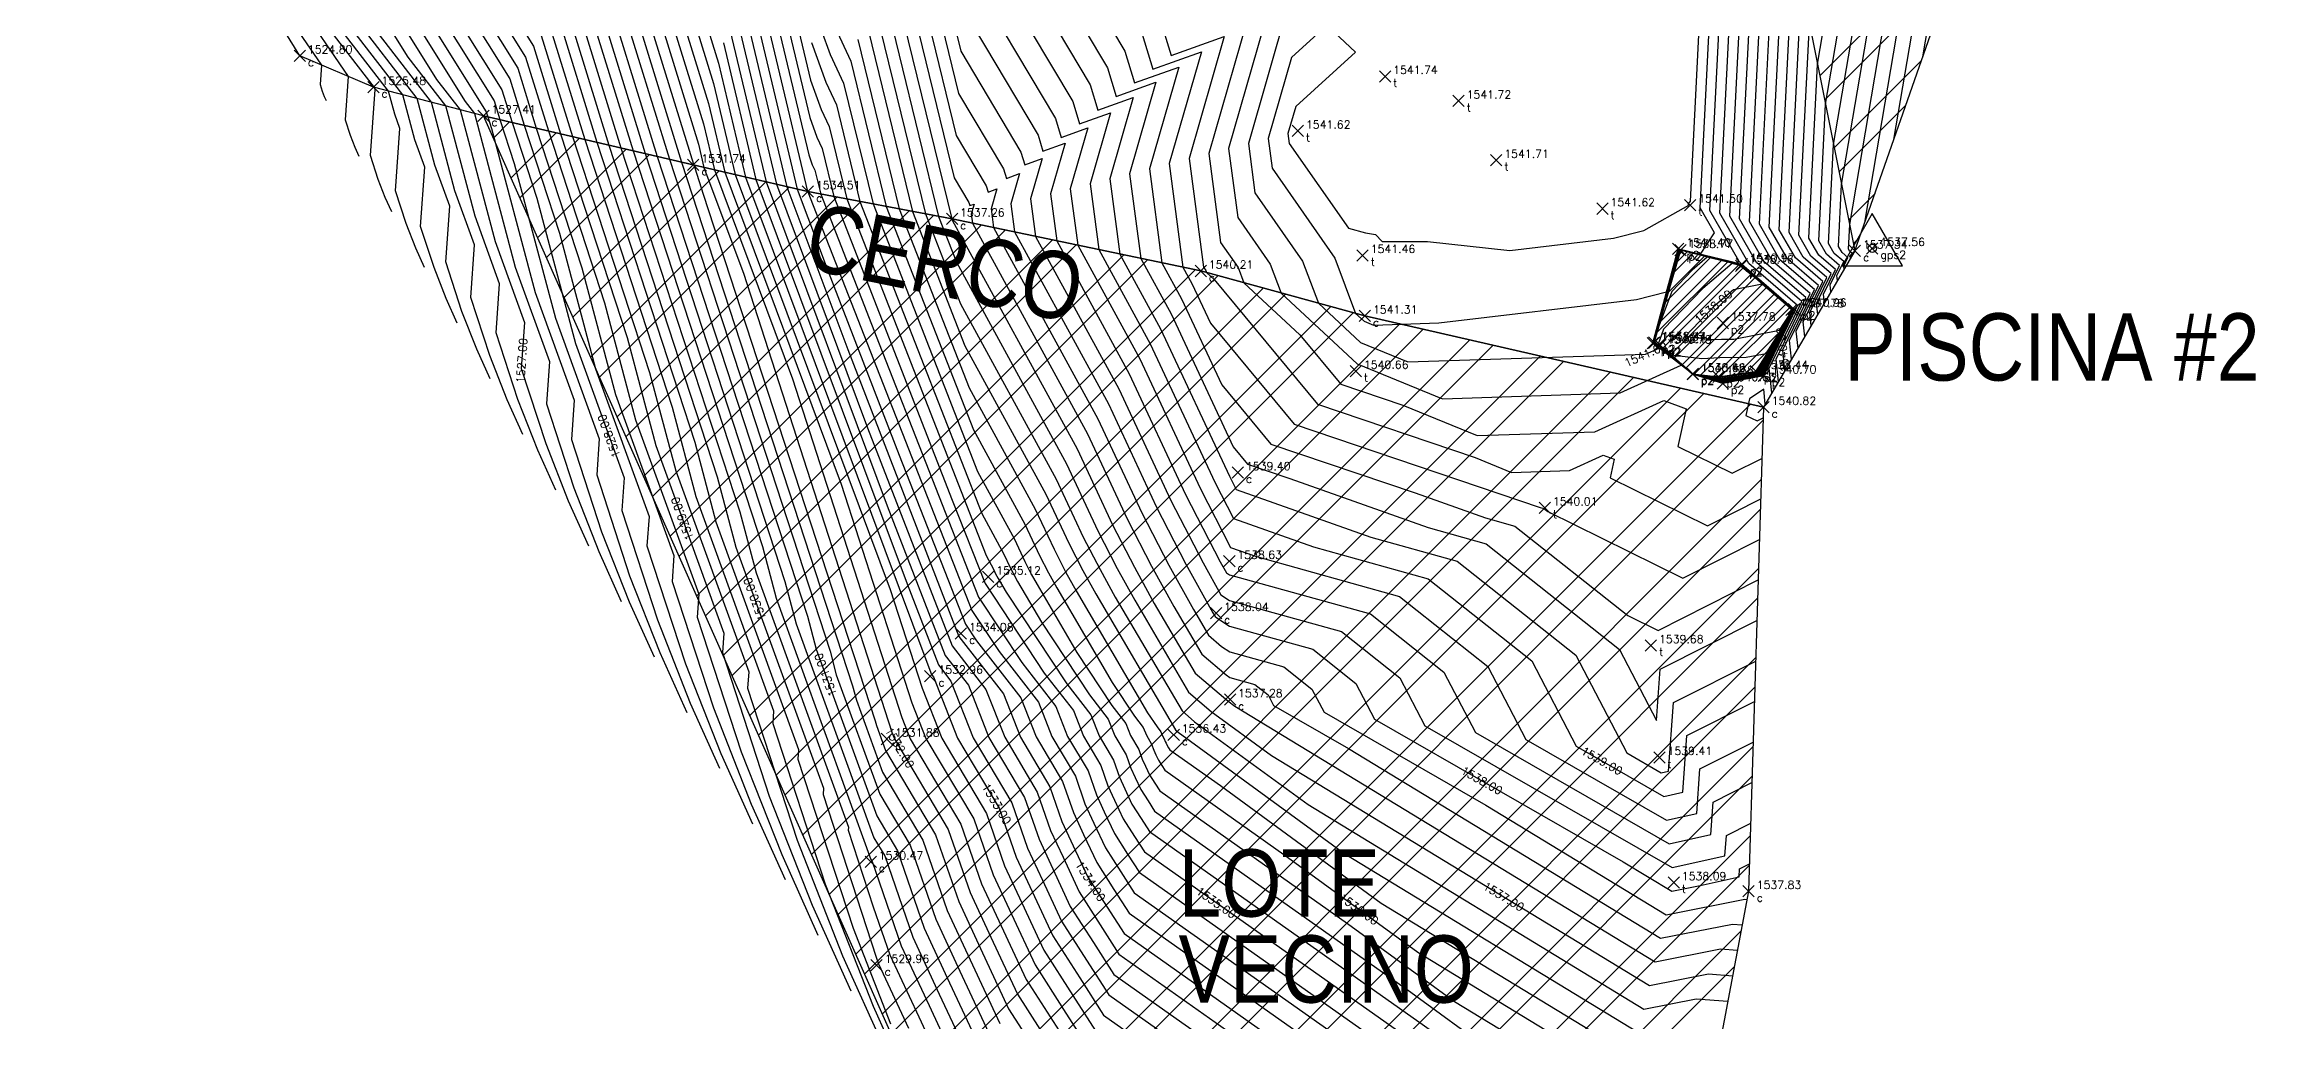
# Model space of a CAD drawing. Header units: metres. Extents: x 1097510 to 2158594, y 877039 to 1751652.
# Drawn here: x 1097671.1 to 1097740.2, y 877084.5 to 877115 of the extents above; entities that cross this region are included whole.
import ezdxf

# ---------------------------------------------------------------- set-up
doc = ezdxf.new("R2010")
doc.units = ezdxf.units.M
for name, color, linetype in [('C-TOPO-MAJR', 9, 'Continuous'), ('C-TOPO-MINR', 8, 'Continuous'), ('ROTULO', 7, 'Continuous'), ('V-NODE', 1, 'Continuous'), ('V-NODE-TEXT', 11, 'Continuous')]:
    doc.layers.add(name, color=color, linetype=linetype)
doc.styles.add('Arial Narrow', font='ARIALN.TTF', dxfattribs={"width": 0.85})
doc.styles.get("Standard").update_dxf_attribs({"font": 'simplex.shx'})

# ---------------------------------------------------------------- blocks, each defined once
blk = doc.blocks.new('STA')
blk.add_lwpolyline([(0, 1), (-0.866, -0.5), (0.866, -0.5)], close=True)
blk.add_circle((0, 0), 0.118)
blk = doc.blocks.new('*U7')
at = {"color": 0, "linetype": 'ByBlock', "lineweight": -2, "transparency": 16777216}
for p, q in [((-0.71, -0.71), (0.71, 0.71)), ((-0.71, 0.71), (0.71, -0.71))]:
    blk.add_line(p, q, dxfattribs=at)

msp = doc.modelspace()

# ---------------------------------------------------------------- hatches: boundary and pattern name
at = {"transparency": 33554516}
h = msp.add_hatch(dxfattribs=at)
h.set_pattern_fill('ANSI32', color=3, scale=0.2)
h.paths.add_polyline_path([(1097729.469, 877182.53), (1097726.491, 877180.653), (1097717.986, 877167.963), (1097718.674, 877156.953), (1097720.55, 877148.199), (1097723.179, 877131.191), (1097727.699, 877108.578), (1097730.496, 877116.583), (1097732.202, 877140.482), (1097734.498, 877150.634), (1097729.913, 877165.817)])
h.paths.add_polyline_path([(1097684.838, 877112.8), (1097691.399, 877111.264), (1097694.98, 877110.431), (1097699.484, 877109.577), (1097707.255, 877107.95), (1097712.386, 877106.545), (1097724.844, 877103.697), (1097724.377, 877088.571), (1097722.256, 877077.336), (1097720.406, 877070.013), (1097718.066, 877055.292), (1097717.526, 877051.329), (1097711.22, 877058.241), (1097709.393, 877064.564), (1097706.649, 877069.346), (1097704.008, 877074.186), (1097702.134, 877076.348), (1097700.531, 877078.264), (1097698.925, 877081.038), (1097697.709, 877083.835)])
at = {"transparency": 33554615}
h = msp.add_hatch(dxfattribs=at)
h.set_pattern_fill('ANSI32', color=5, scale=0.05)
h.paths.add_polyline_path([(1097716.711, 877140.069), (1097719.049, 877139.588), (1097720.677, 877136.489), (1097719.714, 877134.492), (1097718.213, 877133.478), (1097716.636, 877133.535), (1097714.922, 877134.568), (1097714.092, 877136.088), (1097714.321, 877138.296), (1097715.102, 877139.835)])
h.paths.add_polyline_path([(1097724.851, 877104.675), (1097723.572, 877104.438), (1097722.63, 877104.723), (1097721.383, 877105.694), (1097722.178, 877108.644), (1097724.024, 877108.193), (1097725.794, 877106.766)])

# ---------------------------------------------------------------- linework, layer by layer
at = {"color": 7, "true_color": 0xf0f0f0, "elevation": 1524.878, "flags": 128}
for points in [[(1097729.469, 877182.53), (1097726.491, 877180.653), (1097717.986, 877167.963), (1097718.674, 877156.953), (1097720.55, 877148.199), (1097723.179, 877131.191), (1097727.699, 877108.578), (1097730.496, 877116.583), (1097732.202, 877140.482), (1097734.498, 877150.634), (1097729.913, 877165.817)], [(1097684.838, 877112.8), (1097691.399, 877111.264), (1097694.98, 877110.431), (1097699.484, 877109.577), (1097707.255, 877107.95), (1097712.386, 877106.545), (1097724.844, 877103.697), (1097724.377, 877088.571), (1097722.256, 877077.336), (1097720.406, 877070.013), (1097718.066, 877055.292), (1097717.526, 877051.329), (1097711.22, 877058.241), (1097709.393, 877064.564), (1097706.649, 877069.346), (1097704.008, 877074.186), (1097702.134, 877076.348), (1097700.531, 877078.264), (1097698.925, 877081.038), (1097697.709, 877083.835)]]:
    msp.add_lwpolyline(points, close=True, dxfattribs=at)
at = {"color": 7, "true_color": 0xf0f0f0, "flags": 128}
for points, elevation in [([(1097726.491, 877180.653), (1097717.986, 877167.963), (1097718.674, 877156.953), (1097720.55, 877148.199), (1097723.179, 877131.191), (1097727.699, 877108.578), (1097724.844, 877103.697), (1097712.386, 877106.545), (1097707.255, 877107.95), (1097699.484, 877109.577), (1097694.98, 877110.431), (1097691.399, 877111.264), (1097684.838, 877112.8), (1097681.402, 877113.693), (1097679.102, 877114.672), (1097676.039, 877119.653), (1097674.323, 877124.089), (1097671.729, 877129.899), (1097670.225, 877133.67)], 1524.878), ([(1097724.851, 877104.675), (1097723.572, 877104.438), (1097722.63, 877104.723), (1097721.383, 877105.694), (1097722.178, 877108.644), (1097724.024, 877108.193), (1097725.794, 877106.766), (1097724.851, 877104.675)], 1540.702)]:
    msp.add_lwpolyline(points, dxfattribs=dict(at, elevation=elevation))
at = {"layer": 'C-TOPO-MAJR', "color": 32, "linetype": 'Continuous', "lineweight": -3, "flags": 128}
for points, elevation in [([(1097728.913, 877112.053), (1097729.89, 877117.793), (1097728.661, 877136.976), (1097728.454, 877137.245), (1097727.679, 877139.219), (1097727.472, 877139.582), (1097726.957, 877141.434), (1097726.515, 877149.167), (1097725.661, 877156.035), (1097725.78, 877156.581), (1097725.72, 877158.18), (1097724.803, 877162.855), (1097724.924, 877167.253), (1097724.838, 877167.436), (1097724.047, 877168.666), (1097723.107, 877170.597), (1097721.158, 877173.371), (1097717.688, 877176.632)], 1537), ([(1097670.891, 877165.55), (1097671.123, 877163.109), (1097671.629, 877148.436), (1097672.871, 877140.385), (1097674.021, 877138.353), (1097674.081, 877137.658), (1097675.071, 877136.124), (1097675.781, 877135.076), (1097676.231, 877134.502), (1097676.384, 877133.912), (1097676.961, 877132.442), (1097677.763, 877130.475), (1097678.594, 877128.912), (1097679.847, 877126.652), (1097681.981, 877122.042), (1097686.403, 877114.971), (1097687.247, 877112.236), (1097689.327, 877105.87), (1097690.223, 877102.5), (1097692.352, 877096.639), (1097692.308, 877096.031), (1097693.773, 877091.547), (1097695.113, 877088.137), (1097696.319, 877085.46)], 1529), ([(1097670.971, 877139.701), (1097672.782, 877136.894), (1097673.213, 877136.259), (1097675.157, 877133.777), (1097675.821, 877131.227), (1097676.24, 877130.159), (1097676.823, 877128.73), (1097677.427, 877127.594), (1097678.907, 877124.925), (1097680.514, 877121.452), (1097685.42, 877113.607), (1097685.734, 877112.59), (1097686.507, 877110.223), (1097687.714, 877105.684), (1097689.237, 877101.49), (1097689.165, 877100.468), (1097690.28, 877097.051), (1097691.302, 877094.453), (1097692.22, 877092.414)], 1528), ([(1097670.644, 877137.443), (1097671.542, 877136.297), (1097672.439, 877134.761), (1097673.762, 877133.317), (1097674.041, 877132.583), (1097674.743, 877130.521), (1097675.258, 877128.543), (1097675.519, 877127.876), (1097675.883, 877126.984), (1097676.259, 877126.276), (1097677.967, 877123.197), (1097679.047, 877120.863), (1097683.378, 877113.937), (1097684.109, 877112.989), (1097685.205, 877108.867), (1097686.123, 877106.34), (1097686.021, 877104.905), (1097686.788, 877102.556), (1097687.491, 877100.769), (1097688.122, 877099.367)], 1527), ([(1097684.024, 877106.321), (1097683.679, 877107.086), (1097683.296, 877108.061), (1097682.877, 877109.343), (1097683.009, 877111.19), (1097682.697, 877112.05), (1097682.324, 877113.454), (1097679.8, 877116.724), (1097677.581, 877120.273), (1097677.027, 877121.469), (1097675.092, 877124.958), (1097674.943, 877125.239), (1097674.798, 877125.593), (1097674.694, 877125.858), (1097674.49, 877126.644), (1097672.913, 877131.274), (1097672.691, 877131.856), (1097672.403, 877133.131), (1097669.915, 877135.582), (1097669.395, 877136.087)], 1526), ([(1097671.241, 877131.123), (1097671.758, 877130.066), (1097671.775, 877129.992), (1097671.785, 877129.964), (1097672.061, 877129.156), (1097675.816, 877120.23), (1097676.087, 877119.741), (1097676.114, 877119.683), (1097676.221, 877119.511), (1097676.55, 877119.085), (1097679.777, 877114.385), (1097679.734, 877113.78), (1097679.804, 877113.566), (1097679.868, 877113.402), (1097679.926, 877113.274)], 1525), ([(1097709.96, 877116.147), (1097708.745, 877111.932), (1097708.949, 877110.391), (1097710.439, 877108.257), (1097710.932, 877106.943), (1097712.25, 877105.717), (1097713.732, 877105.11), (1097721.157, 877105.35), (1097721.579, 877105.541), (1097721.429, 877105.675), (1097721.384, 877105.694), (1097722.076, 877108.247), (1097722.188, 877108.637), (1097724.024, 877108.193), (1097724.072, 877108.267), (1097724.072, 877108.267), (1097723.168, 877109.839), (1097724.029, 877126.937)], 1541), ([(1097725.513, 877104.842), (1097725.445, 877105.489), (1097726.299, 877107.243), (1097725.109, 877108.27), (1097724.405, 877109.495), (1097725.031, 877121.926)], 1540), ([(1097690.334, 877120.426), (1097692.182, 877114.443), (1097693.028, 877110.885), (1097698.693, 877095.734), (1097698.842, 877095.348), (1097698.902, 877095.271), (1097699.653, 877093.36), (1097700.955, 877091.171), (1097701.485, 877089.641), (1097701.985, 877088.564), (1097702.629, 877087.184), (1097703.473, 877085.866), (1097704.221, 877084.698), (1097713.582, 877078.089)], 1533), ([(1097727.154, 877107.647), (1097727.137, 877107.808), (1097727.35, 877108.245), (1097727.053, 877108.501), (1097726.878, 877108.806), (1097727.034, 877111.905), (1097728.506, 877120.556)], 1538), ([(1097698.11, 877119.953), (1097699.687, 877113.497), (1097701.094, 877111.14), (1097701.183, 877110.843), (1097701.595, 877110.991), (1097701.322, 877110.044), (1097701.439, 877109.168), (1097704.369, 877103.798), (1097705.868, 877100.59), (1097706.792, 877098.796), (1097707.636, 877097.274), (1097707.702, 877097.161), (1097707.76, 877097.112), (1097708.159, 877096.857), (1097710.756, 877096.135), (1097712.105, 877095.066), (1097712.686, 877093.953), (1097720.458, 877089.496), (1097721.973, 877088.574), (1097722.859, 877088.749), (1097724.078, 877089.021), (1097724.096, 877089.277), (1097724.404, 877089.432)], 1538), ([(1097689.351, 877119.062), (1097691.559, 877111.914), (1097691.732, 877111.187), (1097692.969, 877107.878), (1097697.601, 877093.547), (1097697.685, 877093.332), (1097699.366, 877090.506), (1097700.051, 877088.529), (1097700.697, 877087.139), (1097701.528, 877085.357), (1097702.617, 877083.655)], 1532), ([(1097693.428, 877119.5), (1097695.035, 877112.744), (1097695.257, 877112.132), (1097695.423, 877111.777), (1097695.789, 877110.278), (1097699.491, 877100.795), (1097700.514, 877098.188), (1097702.365, 877095.386), (1097703.275, 877094.215), (1097703.588, 877093.417), (1097704.132, 877092.503), (1097704.353, 877091.863), (1097704.562, 877091.414), (1097704.831, 877090.837), (1097705.183, 877090.287), (1097705.496, 877089.8), (1097717.796, 877081.115)], 1535), ([(1097699.959, 877118.773), (1097703.262, 877113.243), (1097703.47, 877112.548), (1097704.436, 877112.894), (1097703.796, 877110.674), (1097704.069, 877108.617), (1097705.674, 877105.676), (1097707.694, 877101.352), (1097708.278, 877100.218), (1097710.784, 877099.329), (1097714.366, 877098.332), (1097717.599, 877095.772), (1097718.993, 877093.104), (1097721.73, 877091.534), (1097722.317, 877091.665), (1097722.444, 877093.433), (1097724.56, 877094.498)], 1539), ([(1097688.368, 877117.698), (1097690.274, 877111.527), (1097694.967, 877097.164), (1097695.241, 877096.134), (1097697.132, 877090.925), (1097697.778, 877089.84), (1097698.617, 877087.418), (1097699.408, 877085.714), (1097700.427, 877083.53)], 1531), ([(1097692.805, 877116.971), (1097694.324, 877110.584), (1097696.228, 877105.493), (1097699.696, 877096.536), (1097701.089, 877094.743), (1097701.621, 877093.389), (1097702.543, 877091.837), (1097702.919, 877090.752), (1097703.274, 877089.989), (1097703.73, 877089.01), (1097704.328, 877088.077), (1097704.858, 877087.249), (1097717.079, 877078.621)], 1534), ([(1097697.214, 877117.228), (1097699.063, 877109.657), (1097699.62, 877108.23), (1097703.064, 877101.921), (1097704.042, 877099.827), (1097704.645, 877098.657), (1097705.195, 877097.664), (1097706.877, 877094.796), (1097707.583, 877094.192), (1097709.47, 877092.815), (1097721.28, 877085.629), (1097723.121, 877085.992), (1097723.879, 877085.935)], 1537), ([(1097726.334, 877106.244), (1097726.291, 877106.649), (1097726.825, 877107.744), (1097726.081, 877108.386), (1097725.641, 877109.151), (1097726.032, 877116.916)], 1539), ([(1097687.385, 877116.335), (1097688.761, 877111.882), (1097692.147, 877101.517), (1097692.732, 877099.317), (1097695.466, 877091.789), (1097695.452, 877091.593), (1097697.111, 877086.513), (1097697.182, 877086.306), (1097698.12, 877084.29)], 1530), ([(1097695.817, 877115.576), (1097696.318, 877114.502), (1097697.426, 877109.967), (1097700.15, 877102.991), (1097701.759, 877100.043), (1097702.216, 877099.065), (1097702.497, 877098.518), (1097702.755, 877098.054), (1097704.491, 877095.092), (1097705.186, 877094.041), (1097705.461, 877093.686), (1097705.556, 877093.445), (1097705.721, 877093.168), (1097705.788, 877092.975), (1097705.851, 877092.839), (1097705.932, 877092.664), (1097706.039, 877092.498), (1097706.133, 877092.35), (1097709.856, 877089.722), (1097714.042, 877086.666), (1097720.587, 877082.684)], 1536), ([(1097705.429, 877115.346), (1097705.756, 877114.253), (1097707.278, 877114.797), (1097706.271, 877111.303), (1097706.7, 877108.066), (1097706.98, 877107.554), (1097707.556, 877106.32), (1097710.174, 877103.165), (1097717.868, 877100.566), (1097717.945, 877100.539), (1097717.977, 877100.53), (1097718.099, 877100.433), (1097722.32, 877098.357), (1097724.716, 877099.563)], 1540)]:
    msp.add_lwpolyline(points, dxfattribs=dict(at, elevation=elevation))
for points, elevation in [([(1097724.773, 877104.719), (1097725.059, 877105.171), (1097725.772, 877106.755), (1097724.638, 877107.727), (1097724.158, 877108.142), (1097723.32, 877108.352), (1097722.214, 877108.62), (1097721.82, 877107.256), (1097721.399, 877105.701), (1097721.525, 877105.646), (1097721.587, 877105.619), (1097722.376, 877104.95), (1097722.632, 877104.726), (1097722.866, 877104.699), (1097723.53, 877104.498), (1097723.867, 877104.547), (1097724.773, 877104.719)], 1540), ([(1097724.662, 877104.782), (1097725.355, 877105.878), (1097725.747, 877106.749), (1097725.124, 877107.283), (1097724.148, 877108.125), (1097722.446, 877108.552), (1097722.24, 877108.602), (1097721.565, 877106.265), (1097721.414, 877105.708), (1097721.459, 877105.688), (1097721.602, 877105.626), (1097721.966, 877105.317), (1097722.635, 877104.732), (1097723.246, 877104.66), (1097723.464, 877104.594), (1097724.338, 877104.72), (1097724.662, 877104.782)], 1539), ([(1097723.53, 877105.819), (1097723.914, 877105.825), (1097725.346, 877106.102), (1097725.652, 877106.585), (1097725.722, 877106.742), (1097725.61, 877106.838), (1097724.804, 877107.534), (1097723.901, 877107.359), (1097723.278, 877106.83), (1097722.393, 877105.907), (1097723.267, 877105.807), (1097723.53, 877105.819)], 1538)]:
    msp.add_lwpolyline(points, close=True, dxfattribs=dict(at, elevation=elevation))
at = {"layer": 'C-TOPO-MINR', "color": 8, "linetype": 'Continuous', "lineweight": -3, "flags": 128}
for points, elevation in [([(1097729.817, 877114.639), (1097730.236, 877117.102), (1097728.944, 877137.275), (1097728.726, 877137.557), (1097727.915, 877139.623), (1097727.916, 877139.624), (1097727.91, 877139.649), (1097727.203, 877142.19), (1097726.801, 877149.214), (1097726.026, 877155.451), (1097726.133, 877155.947), (1097726.066, 877157.742), (1097725.037, 877162.991), (1097725.159, 877167.422), (1097724.822, 877168.372), (1097723.919, 877169.777), (1097723.108, 877171.442), (1097721.428, 877173.832), (1097718.214, 877176.853)], 1536.75), ([(1097728.01, 877109.467), (1097729.544, 877118.484), (1097728.378, 877136.678), (1097728.182, 877136.933), (1097727.447, 877138.805), (1097727.027, 877139.543), (1097726.711, 877140.678), (1097726.228, 877149.121), (1097725.296, 877156.619), (1097725.426, 877157.215), (1097725.373, 877158.618), (1097724.569, 877162.719), (1097724.675, 877166.577), (1097724.327, 877167.319), (1097724.176, 877167.554), (1097723.105, 877169.753), (1097720.887, 877172.909), (1097717.714, 877175.893)], 1537.25), ([(1097727.564, 877108.348), (1097727.56, 877108.388), (1097727.613, 877108.496), (1097727.54, 877108.559), (1097727.496, 877108.634), (1097727.535, 877109.4), (1097729.198, 877119.175), (1097728.096, 877136.38), (1097727.91, 877136.621), (1097727.215, 877138.391), (1097726.582, 877139.503), (1097726.466, 877139.922), (1097725.942, 877149.074), (1097724.932, 877157.203), (1097725.072, 877157.849), (1097725.027, 877159.056), (1097724.335, 877162.584), (1097724.426, 877165.902), (1097724.061, 877166.68), (1097723.92, 877167.192), (1097723.91, 877167.253), (1097723.104, 877168.908), (1097720.616, 877172.448), (1097717.739, 877175.153)], 1537.5), ([(1097671.102, 877147.982), (1097672.208, 877140.816), (1097673.231, 877139.008), (1097673.303, 877138.169), (1097674.499, 877136.316), (1097675.139, 877135.372), (1097675.963, 877134.321), (1097676.244, 877133.241), (1097676.781, 877131.871), (1097677.528, 877130.039), (1097678.302, 877128.582), (1097679.612, 877126.22), (1097681.614, 877121.895), (1097686.157, 877114.63), (1097686.869, 877112.324), (1097688.622, 877106.958), (1097689.596, 877103.296), (1097691.573, 877097.852), (1097691.522, 877097.14), (1097692.899, 877092.923), (1097694.161, 877089.716), (1097695.294, 877087.199)], 1528.75), ([(1097670.575, 877147.529), (1097671.544, 877141.248), (1097672.441, 877139.663), (1097672.526, 877138.679), (1097673.927, 877136.509), (1097674.497, 877135.668), (1097675.694, 877134.139), (1097676.103, 877132.57), (1097676.601, 877131.3), (1097677.293, 877129.602), (1097678.01, 877128.253), (1097679.377, 877125.789), (1097681.247, 877121.747), (1097685.911, 877114.289), (1097686.491, 877112.413), (1097687.917, 877108.047), (1097688.969, 877104.092), (1097690.795, 877099.064), (1097690.737, 877098.249), (1097692.026, 877094.299), (1097693.208, 877091.295), (1097694.269, 877088.937)], 1528.5), ([(1097670.881, 877141.679), (1097671.652, 877140.318), (1097671.749, 877139.19), (1097673.355, 877136.702), (1097673.855, 877135.964), (1097675.426, 877133.958), (1097675.962, 877131.898), (1097676.421, 877130.73), (1097677.058, 877129.166), (1097677.719, 877127.923), (1097679.142, 877125.357), (1097680.881, 877121.6), (1097685.665, 877113.948), (1097686.112, 877112.502), (1097687.212, 877109.135), (1097688.341, 877104.888), (1097690.016, 877100.277), (1097689.951, 877099.359), (1097691.153, 877095.675), (1097692.255, 877092.874), (1097693.245, 877090.676)], 1528.25), ([(1097687.098, 877101.106), (1097686.538, 877102.349), (1097685.915, 877103.932), (1097685.235, 877106.015), (1097685.345, 877107.553), (1097684.578, 877109.663), (1097683.663, 877113.105), (1097682.483, 877114.634), (1097678.681, 877120.715), (1097677.732, 877122.765), (1097675.968, 877125.946), (1097675.648, 877126.548), (1097675.339, 877127.306), (1097675.117, 877127.872), (1097674.68, 877129.552), (1097673.759, 877132.255), (1097673.393, 877133.218), (1097671.659, 877135.112), (1097670.482, 877137.126), (1097670.002, 877137.738), (1097669.922, 877137.857), (1097667.812, 877141.127), (1097667.58, 877141.428)], 1526.75), ([(1097669.416, 877140.722), (1097671.638, 877137.279), (1097671.928, 877136.851), (1097673.661, 877134.639), (1097674, 877134.059), (1097674.499, 877133.514), (1097674.604, 877133.237), (1097674.869, 877132.459), (1097675.539, 877129.885), (1097675.88, 877129.018), (1097676.353, 877127.857), (1097676.843, 877126.935), (1097678.437, 877124.061), (1097679.781, 877121.157), (1097684.928, 877112.925), (1097684.977, 877112.767), (1097685.097, 877112.4), (1097686.46, 877107.275), (1097687.68, 877103.915), (1097687.593, 877102.687), (1097688.534, 877099.804), (1097689.396, 877097.611), (1097690.171, 877095.891)], 1527.5), ([(1097670.194, 877140.211), (1097672.21, 877137.087), (1097672.57, 877136.555), (1097674.721, 877133.81), (1097674.781, 877133.708), (1097674.868, 877133.613), (1097674.886, 877133.565), (1097674.933, 877133.429), (1097675.68, 877130.556), (1097676.06, 877129.588), (1097676.588, 877128.293), (1097677.135, 877127.264), (1097678.672, 877124.493), (1097680.147, 877121.305), (1097685.174, 877113.266), (1097685.356, 877112.679), (1097685.802, 877111.311), (1097687.087, 877106.479), (1097688.459, 877102.702), (1097688.379, 877101.577), (1097689.407, 877098.427), (1097690.349, 877096.032), (1097691.196, 877094.152)], 1527.75), ([(1097685.048, 877104.582), (1097684.632, 877105.507), (1097684.169, 877106.685), (1097683.663, 877108.233), (1097683.787, 877109.978), (1097683.324, 877111.255), (1097682.77, 877113.337), (1097680.694, 877116.027), (1097677.947, 877120.42), (1097677.262, 877121.901), (1097675.384, 877125.287), (1097675.178, 877125.675), (1097674.978, 877126.164), (1097674.835, 877126.529), (1097674.553, 877127.613), (1097673.195, 877131.601), (1097672.921, 877132.322), (1097672.732, 877133.158), (1097670.679, 877135.179), (1097670.098, 877135.814), (1097669.319, 877137.147), (1097668.809, 877137.81)], 1526.25), ([(1097671.066, 877137.472), (1097671.286, 877137.147), (1097672.602, 877135.468), (1097673.22, 877134.41), (1097674.13, 877133.415), (1097674.322, 877132.91), (1097674.806, 877131.49), (1097675.398, 877129.214), (1097675.7, 877128.447), (1097676.118, 877127.421), (1097676.551, 877126.605), (1097678.202, 877123.629), (1097679.414, 877121.01), (1097684.273, 877113.24), (1097684.556, 877112.873), (1097685.833, 877108.071), (1097686.902, 877105.127), (1097686.807, 877103.796), (1097687.661, 877101.18), (1097688.444, 877099.19), (1097689.147, 877097.629)], 1527.25), ([(1097686.073, 877102.844), (1097685.585, 877103.928), (1097685.042, 877105.308), (1097684.449, 877107.124), (1097684.566, 877108.765), (1097683.951, 877110.459), (1097683.216, 877113.221), (1097681.589, 877115.331), (1097678.314, 877120.568), (1097677.497, 877122.333), (1097675.676, 877125.617), (1097675.413, 877126.112), (1097675.159, 877126.735), (1097674.976, 877127.2), (1097674.616, 877128.582), (1097673.477, 877131.928), (1097673.15, 877132.789), (1097673.06, 877133.184), (1097672.088, 877134.142), (1097670.879, 877135.463)], 1526.5), ([(1097682.999, 877108.059), (1097682.727, 877108.665), (1097682.423, 877109.437), (1097682.092, 877110.452), (1097682.23, 877112.403), (1097682.069, 877112.846), (1097681.877, 877113.57), (1097678.905, 877117.421), (1097677.214, 877120.125), (1097676.792, 877121.037), (1097674.8, 877124.628), (1097674.708, 877124.803), (1097674.618, 877125.023), (1097674.553, 877125.187), (1097674.426, 877125.675), (1097672.631, 877130.946), (1097672.462, 877131.39), (1097672.196, 877132.568), (1097671.87, 877133.234), (1097669.626, 877135.412)], 1525.75), ([(1097681.975, 877109.798), (1097681.774, 877110.244), (1097681.55, 877110.813), (1097681.306, 877111.561), (1097681.452, 877113.615), (1097681.442, 877113.642), (1097681.431, 877113.686), (1097678.011, 877118.117), (1097676.847, 877119.978), (1097676.557, 877120.605), (1097674.509, 877124.299), (1097674.472, 877124.367), (1097674.438, 877124.452), (1097674.413, 877124.516), (1097674.363, 877124.705), (1097672.349, 877130.619), (1097672.233, 877130.924), (1097672.05, 877131.734), (1097671.234, 877133.403), (1097669.858, 877134.738)], 1525.5), ([(1097670.09, 877134.064), (1097670.597, 877133.571), (1097671.904, 877130.9), (1097672.004, 877130.458), (1097672.067, 877130.292), (1097673.719, 877125.441), (1097674.721, 877123.059), (1097676.322, 877120.173), (1097676.48, 877119.831), (1097677.116, 877118.814), (1097679.056, 877116.3), (1097680.616, 877114.027), (1097680.52, 877112.671), (1097680.677, 877112.189), (1097680.821, 877111.823), (1097680.95, 877111.536)], 1525.25), ([(1097709.738, 877117.007), (1097712.09, 877114.79), (1097710.225, 877113.089), (1097709.982, 877112.246), (1097710.023, 877111.938), (1097711.872, 877109.288), (1097712.403, 877109.142), (1097712.722, 877109.092), (1097712.921, 877108.87), (1097714.344, 877108.867), (1097716.916, 877108.591), (1097720.151, 877108.978), (1097721.106, 877109.21), (1097722.507, 877110.008), (1097722.488, 877110.039), (1097722.488, 877110.039), (1097722.539, 877110.103), (1097722.556, 877110.131), (1097723.529, 877129.442)], 1541.5), ([(1097711.138, 877115.572), (1097710.092, 877114.618), (1097709.363, 877112.089), (1097709.486, 877111.165), (1097711.447, 877108.354), (1097712.097, 877106.624), (1097712.359, 877106.38), (1097712.654, 877106.26), (1097714.701, 877106.326), (1097720.869, 877107.064), (1097721.814, 877107.294), (1097722.139, 877108.494), (1097722.182, 877108.641), (1097722.873, 877108.474), (1097723.309, 877109.142), (1097723.309, 877109.142), (1097722.859, 877109.925), (1097723.779, 877128.19)], 1541.25), ([(1097709.409, 877116.225), (1097708.126, 877111.775), (1097708.412, 877109.618), (1097709.43, 877108.16), (1097709.767, 877107.262), (1097712.141, 877105.054), (1097714.811, 877103.959), (1097714.811, 877103.959), (1097720.363, 877104.139), (1097722.271, 877105.003), (1097721.746, 877105.47), (1097721.576, 877105.614), (1097721.574, 877105.615), (1097721.388, 877105.696), (1097722.012, 877107.999), (1097722.195, 877108.633), (1097723.976, 877108.202), (1097724.165, 877108.154), (1097724.273, 877108.061), (1097725.79, 877106.76), (1097725.027, 877105.063), (1097725.905, 877106.867), (1097724.38, 877108.183), (1097723.477, 877109.753), (1097724.28, 877125.684)], 1540.75), ([(1097725.103, 877104.14), (1097725.022, 877104.909), (1097726.037, 877106.992), (1097724.623, 877108.212), (1097723.786, 877109.667), (1097724.53, 877124.432)], 1540.5), ([(1097725.308, 877104.491), (1097725.233, 877105.199), (1097726.168, 877107.117), (1097724.866, 877108.241), (1097724.095, 877109.581), (1097724.78, 877123.179)], 1540.25), ([(1097700.164, 877122.73), (1097704.887, 877114.82), (1097705.185, 877113.826), (1097706.567, 877114.321), (1097705.652, 877111.145), (1097706.042, 877108.204), (1097706.653, 877107.084), (1097707.912, 877104.389), (1097709.447, 877102.539), (1097713.956, 877101.016), (1097716.154, 877100.237), (1097717.074, 877099.981), (1097720.603, 877097.185), (1097721.547, 877096.721), (1097724.677, 877098.297)], 1539.75), ([(1097726.744, 877106.945), (1097726.714, 877107.228), (1097727.087, 877107.994), (1097726.567, 877108.443), (1097726.26, 877108.978), (1097726.533, 877114.41), (1097727.814, 877121.938)], 1538.5), ([(1097700.096, 877121.411), (1097704.345, 877114.294), (1097704.613, 877113.4), (1097705.857, 877113.846), (1097705.033, 877110.988), (1097705.385, 877108.342), (1097706.327, 877106.615), (1097708.269, 877102.457), (1097708.72, 877101.914), (1097710.044, 877101.467), (1097714.364, 877099.934), (1097716.171, 877099.431), (1097720.346, 877096.124), (1097721.503, 877093.911), (1097721.618, 877095.51), (1097724.638, 877097.031)], 1539.5), ([(1097726.949, 877107.296), (1097726.926, 877107.518), (1097727.219, 877108.12), (1097726.81, 877108.472), (1097726.569, 877108.892), (1097726.784, 877113.158), (1097728.16, 877121.247)], 1538.25), ([(1097698.334, 877120.634), (1097699.755, 877114.816), (1097701.636, 877111.665), (1097701.755, 877111.27), (1097702.305, 877111.467), (1097701.941, 877110.202), (1097702.096, 877109.03), (1097704.695, 877104.268), (1097706.324, 877100.78), (1097707.329, 877098.831), (1097707.882, 877097.833), (1097708.155, 877097.659), (1097711.659, 877096.684), (1097713.478, 877095.243), (1097714.263, 877093.741), (1097721.984, 877089.313), (1097723.637, 877089.682), (1097723.683, 877090.316), (1097724.443, 877090.699)], 1538.25), ([(1097725.719, 877105.192), (1097725.656, 877105.779), (1097726.431, 877107.368), (1097725.352, 877108.299), (1097724.714, 877109.409), (1097725.281, 877120.674)], 1539.75), ([(1097689.842, 877119.744), (1097691.871, 877113.178), (1097692.38, 877111.036), (1097696.024, 877101.29), (1097698.231, 877094.462), (1097698.669, 877093.346), (1097700.16, 877090.839), (1097700.768, 877089.085), (1097701.341, 877087.852), (1097702.078, 877086.27), (1097703.045, 877084.761), (1097703.902, 877083.423)], 1532.5), ([(1097690.088, 877120.085), (1097692.026, 877113.81), (1097692.704, 877110.96), (1097697.552, 877097.996), (1097698.546, 877094.92), (1097699.161, 877093.353), (1097700.558, 877091.005), (1097701.126, 877089.363), (1097701.663, 877088.208), (1097702.354, 877086.727), (1097703.259, 877085.313), (1097704.062, 877084.061)], 1532.75), ([(1097693.583, 877120.132), (1097695.062, 877113.915), (1097695.397, 877112.993), (1097695.646, 877112.459), (1097696.198, 877110.2), (1097700.547, 877099.061), (1097700.78, 877098.634), (1097700.846, 877098.493), (1097700.887, 877098.414), (1097700.924, 877098.346), (1097701.175, 877097.918), (1097703.07, 877095.049), (1097703.821, 877094.083), (1097704.08, 877093.424), (1097704.529, 877092.669), (1097704.712, 877092.141), (1097704.884, 877091.77), (1097705.106, 877091.294), (1097705.397, 877090.84), (1097705.655, 877090.437), (1097715.811, 877083.267)], 1535.25), ([(1097700.028, 877120.092), (1097703.803, 877113.768), (1097704.041, 877112.974), (1097705.147, 877113.37), (1097704.415, 877110.831), (1097704.727, 877108.479), (1097706.001, 877106.145), (1097708.15, 877101.543), (1097708.366, 877101.125), (1097712.574, 877099.632), (1097715.269, 877098.882), (1097718.973, 877095.948), (1097720.569, 877092.892), (1097721.646, 877092.274), (1097721.876, 877092.326), (1097722.031, 877094.472), (1097724.599, 877095.764)], 1539.25), ([(1097727.359, 877107.997), (1097727.349, 877108.098), (1097727.482, 877108.37), (1097727.297, 877108.53), (1097727.187, 877108.72), (1097727.284, 877110.652), (1097728.852, 877119.865)], 1537.75), ([(1097689.597, 877119.403), (1097691.715, 877112.546), (1097692.056, 877111.111), (1097694.497, 877104.584), (1097697.916, 877094.004), (1097698.177, 877093.339), (1097699.763, 877090.672), (1097700.409, 877088.807), (1097701.019, 877087.495), (1097701.803, 877085.813), (1097702.831, 877084.208)], 1532.25), ([(1097693.272, 877118.868), (1097695.007, 877111.574), (1097695.117, 877111.271), (1097695.199, 877111.096), (1097695.379, 877110.355), (1097697.208, 877105.672), (1097700.31, 877097.765), (1097701.66, 877095.722), (1097702.728, 877094.347), (1097703.096, 877093.41), (1097703.735, 877092.336), (1097703.995, 877091.585), (1097704.24, 877091.058), (1097704.556, 877090.381), (1097704.97, 877089.734), (1097705.337, 877089.162), (1097719.702, 877079.02)], 1534.75), ([(1097697.886, 877119.271), (1097699.618, 877112.178), (1097700.552, 877110.614), (1097700.611, 877110.417), (1097700.885, 877110.515), (1097700.704, 877109.887), (1097700.781, 877109.305), (1097704.043, 877103.329), (1097705.411, 877100.399), (1097706.255, 877098.761), (1097707.026, 877097.371), (1097707.496, 877096.57), (1097707.903, 877096.221), (1097708.163, 877096.055), (1097709.853, 877095.585), (1097710.731, 877094.89), (1097711.11, 877094.165), (1097716.168, 877091.264), (1097721.8, 877087.838), (1097724.256, 877088.322), (1097724.329, 877088.317)], 1537.75), ([(1097725.924, 877105.543), (1097725.868, 877106.069), (1097726.562, 877107.493), (1097725.595, 877108.328), (1097725.023, 877109.323), (1097725.532, 877119.421)], 1539.5), ([(1097688.859, 877118.38), (1097691.031, 877111.35), (1097696.377, 877094.987), (1097696.495, 877094.542), (1097697.313, 877092.289), (1097698.572, 877090.173), (1097699.334, 877087.974), (1097700.053, 877086.427), (1097700.977, 877084.443)], 1531.5), ([(1097689.105, 877118.721), (1097691.403, 877111.282), (1097691.408, 877111.262), (1097691.442, 877111.172), (1097691.706, 877110.354), (1097697.082, 877093.899), (1097697.122, 877093.746), (1097697.404, 877092.972), (1097698.969, 877090.339), (1097699.692, 877088.251), (1097700.375, 877086.783), (1097701.253, 877084.9), (1097702.403, 877083.103)], 1531.75), ([(1097693.116, 877118.236), (1097694.972, 877110.433), (1097694.995, 877110.372), (1097695.047, 877110.238), (1097700.107, 877097.342), (1097700.955, 877096.058), (1097702.182, 877094.479), (1097702.604, 877093.403), (1097703.338, 877092.17), (1097703.636, 877091.308), (1097703.918, 877090.701), (1097704.281, 877089.924), (1097704.756, 877089.182), (1097705.177, 877088.524), (1097718.827, 877078.887)], 1534.5), ([(1097697.662, 877118.59), (1097699.55, 877110.859), (1097700.011, 877110.088), (1097700.04, 877109.991), (1097700.174, 877110.039), (1097700.085, 877109.73), (1097700.123, 877109.443), (1097703.717, 877102.859), (1097704.955, 877100.208), (1097705.718, 877098.727), (1097706.416, 877097.469), (1097707.29, 877095.978), (1097708.047, 877095.331), (1097708.167, 877095.254), (1097708.951, 877095.036), (1097709.358, 877094.713), (1097709.533, 877094.378), (1097711.878, 877093.033), (1097721.627, 877087.102), (1097723.878, 877087.546), (1097724.179, 877087.523)], 1537.5), ([(1097726.129, 877105.893), (1097726.08, 877106.359), (1097726.693, 877107.619), (1097725.838, 877108.357), (1097725.332, 877109.237), (1097725.782, 877118.168)], 1539.25), ([(1097688.614, 877118.039), (1097690.653, 877111.439), (1097695.672, 877096.076), (1097695.868, 877095.338), (1097697.223, 877091.607), (1097698.175, 877090.007), (1097698.975, 877087.696), (1097699.731, 877086.071), (1097700.702, 877083.987)], 1531.25), ([(1097692.961, 877117.603), (1097694.648, 877110.508), (1097695.611, 877107.933), (1097697.834, 877102.194), (1097699.903, 877096.92), (1097700.25, 877096.394), (1097701.635, 877094.611), (1097702.113, 877093.396), (1097702.941, 877092.003), (1097703.278, 877091.03), (1097703.596, 877090.345), (1097704.005, 877089.467), (1097704.542, 877088.629), (1097705.018, 877087.887), (1097717.953, 877078.754)], 1534.25), ([(1097697.438, 877117.909), (1097699.473, 877109.579), (1097699.488, 877109.54), (1097703.39, 877102.39), (1097704.498, 877100.018), (1097705.181, 877098.692), (1097705.805, 877097.566), (1097707.083, 877095.387), (1097708.101, 877094.517), (1097708.326, 877094.352), (1097721.454, 877086.365), (1097723.499, 877086.769), (1097724.029, 877086.729)], 1537.25), ([(1097699.891, 877117.454), (1097702.72, 877112.717), (1097702.898, 877112.122), (1097703.726, 877112.418), (1097703.178, 877110.516), (1097703.412, 877108.755), (1097705.348, 877105.207), (1097707.237, 877101.161), (1097708.19, 877099.312), (1097708.994, 877099.027), (1097713.464, 877097.783), (1097716.225, 877095.595), (1097717.416, 877093.316), (1097721.815, 877090.794), (1097722.757, 877091.004), (1097722.857, 877092.394), (1097724.521, 877093.231)], 1538.75), ([(1097687.877, 877117.017), (1097689.518, 877111.704), (1097693.557, 877099.341), (1097693.986, 877097.725), (1097696.951, 877089.561), (1097696.983, 877089.507), (1097697.899, 877086.862), (1097698.764, 877085.002), (1097699.876, 877082.616)], 1530.5), ([(1097688.122, 877117.358), (1097689.896, 877111.616), (1097694.262, 877098.252), (1097694.614, 877096.929), (1097697.042, 877090.243), (1097697.38, 877089.674), (1097698.258, 877087.14), (1097699.086, 877085.358), (1097700.152, 877083.073)], 1530.75), ([(1097687.631, 877116.676), (1097689.139, 877111.793), (1097692.852, 877100.429), (1097693.359, 877098.521), (1097696.244, 877090.576), (1097696.238, 877090.484), (1097697.022, 877088.083), (1097697.541, 877086.584), (1097698.442, 877084.646), (1097699.601, 877082.16)], 1530.25), ([(1097692.649, 877116.339), (1097694, 877110.659), (1097696.844, 877103.053), (1097699.483, 877096.239), (1097700.542, 877094.875), (1097701.129, 877093.382), (1097702.146, 877091.671), (1097702.561, 877090.474), (1097702.952, 877089.633), (1097703.455, 877088.554), (1097704.114, 877087.524), (1097704.699, 877086.611), (1097716.205, 877078.488)], 1533.75), ([(1097695.117, 877116.257), (1097695.677, 877114.715), (1097696.094, 877113.821), (1097697.017, 877110.045), (1097700.282, 877101.681), (1097701.432, 877099.573), (1097701.759, 877098.874), (1097701.96, 877098.483), (1097702.144, 877098.151), (1097703.386, 877096.034), (1097704.481, 877094.377), (1097704.915, 877093.818), (1097705.064, 877093.438), (1097705.323, 877093.002), (1097705.429, 877092.697), (1097705.529, 877092.482), (1097705.657, 877092.207), (1097705.825, 877091.945), (1097705.974, 877091.712), (1097711.841, 877087.57), (1097715.185, 877085.129), (1097720.414, 877081.948)], 1535.75), ([(1097696.99, 877116.546), (1097698.654, 877109.734), (1097699.752, 877106.921), (1097702.738, 877101.451), (1097703.585, 877099.637), (1097704.108, 877098.622), (1097704.585, 877097.761), (1097706.671, 877094.204), (1097707.065, 877093.867), (1097710.613, 877091.278), (1097721.107, 877084.893), (1097722.742, 877085.216), (1097723.729, 877085.14)], 1536.75), ([(1097699.823, 877116.135), (1097702.178, 877112.191), (1097702.326, 877111.696), (1097703.016, 877111.943), (1097702.559, 877110.359), (1097702.754, 877108.892), (1097705.022, 877104.737), (1097706.781, 877100.971), (1097707.866, 877098.866), (1097708.057, 877098.521), (1097708.151, 877098.461), (1097712.561, 877097.234), (1097714.852, 877095.419), (1097715.84, 877093.528), (1097721.899, 877090.053), (1097723.197, 877090.343), (1097723.27, 877091.355), (1097724.482, 877091.965)], 1538.5), ([(1097686.894, 877115.653), (1097688.004, 877112.059), (1097690.737, 877103.694), (1097691.477, 877100.909), (1097693.909, 877094.214), (1097693.88, 877093.812), (1097695.519, 877088.794), (1097697.019, 877084.978), (1097698.368, 877081.984)], 1529.5), ([(1097687.14, 877115.994), (1097688.383, 877111.97), (1097691.442, 877102.605), (1097692.105, 877100.113), (1097694.687, 877093.002), (1097694.666, 877092.703), (1097696.392, 877087.418), (1097697.565, 877084.435)], 1529.75), ([(1097692.493, 877115.707), (1097693.676, 877110.734), (1097697.46, 877100.614), (1097699.269, 877095.942), (1097699.996, 877095.007), (1097700.637, 877093.375), (1097701.749, 877091.504), (1097702.202, 877090.196), (1097702.63, 877089.276), (1097703.179, 877088.097), (1097703.9, 877086.971), (1097704.54, 877085.974), (1097715.331, 877078.355)], 1533.5), ([(1097696.766, 877115.865), (1097698.245, 877109.812), (1097699.885, 877105.611), (1097702.411, 877100.982), (1097703.129, 877099.446), (1097703.571, 877098.588), (1097703.975, 877097.859), (1097706.464, 877093.613), (1097706.547, 877093.543), (1097711.756, 877089.741), (1097720.934, 877084.157)], 1536.5), ([(1097705.971, 877115.872), (1097706.328, 877114.679), (1097707.988, 877115.273), (1097706.889, 877111.46), (1097707.339, 877108.071), (1097707.412, 877107.965), (1097707.437, 877107.9), (1097707.673, 877107.68), (1097710.901, 877103.79), (1097715.833, 877102.125), (1097716.969, 877101.659), (1097718.775, 877101.717), (1097719.832, 877102.196), (1097720.178, 877102.066), (1097720.05, 877101.49), (1097723.093, 877099.993), (1097724.755, 877100.83)], 1540.25), ([(1097708.698, 877115.749), (1097707.508, 877111.617), (1097707.876, 877108.844), (1097708.421, 877108.062), (1097708.602, 877107.581), (1097710.355, 877105.951), (1097711.629, 877104.415), (1097713.575, 877103.758), (1097715.89, 877102.809), (1097719.569, 877102.928), (1097721.723, 877103.903), (1097722.429, 877103.639), (1097722.168, 877102.465), (1097723.867, 877101.629), (1097724.795, 877102.096)], 1540.5), ([(1097726.539, 877106.595), (1097726.503, 877106.938), (1097726.956, 877107.869), (1097726.324, 877108.415), (1097725.95, 877109.065), (1097726.283, 877115.663)], 1538.75), ([(1097686.648, 877115.312), (1097687.626, 877112.147), (1097690.032, 877104.782), (1097690.85, 877101.704), (1097693.13, 877095.427), (1097693.094, 877094.921), (1097694.646, 877090.17), (1097696.066, 877086.557), (1097697.343, 877083.722)], 1529.25), ([(1097692.338, 877115.075), (1097693.352, 877110.81), (1097698.077, 877098.174), (1097699.056, 877095.645), (1097699.449, 877095.139), (1097700.145, 877093.367), (1097701.352, 877091.338), (1097701.844, 877089.918), (1097702.308, 877088.92), (1097702.904, 877087.64), (1097703.686, 877086.419), (1097704.38, 877085.336), (1097714.456, 877078.222)], 1533.25), ([(1097695.09, 877115.086), (1097695.537, 877113.854), (1097695.87, 877113.14), (1097696.607, 877110.122), (1097700.414, 877100.371), (1097701.106, 877099.104), (1097701.302, 877098.683), (1097701.424, 877098.448), (1097701.534, 877098.249), (1097702.281, 877096.976), (1097703.776, 877094.713), (1097704.368, 877093.95), (1097704.572, 877093.431), (1097704.926, 877092.835), (1097705.07, 877092.419), (1097705.207, 877092.126), (1097705.382, 877091.751), (1097705.611, 877091.392), (1097705.815, 877091.075), (1097713.826, 877085.419), (1097716.329, 877083.592)], 1535.5), ([(1097696.542, 877115.184), (1097697.835, 877109.89), (1097700.017, 877104.301), (1097702.085, 877100.512), (1097702.672, 877099.255), (1097703.034, 877098.553), (1097703.365, 877097.956), (1097705.597, 877094.15), (1097705.891, 877093.704), (1097706.008, 877093.554), (1097706.048, 877093.452), (1097706.118, 877093.335), (1097706.146, 877093.253), (1097706.173, 877093.195), (1097706.207, 877093.121), (1097706.253, 877093.05), (1097706.293, 877092.988), (1097707.871, 877091.873), (1097712.899, 877088.204), (1097720.761, 877083.421)], 1536.25), ([(1097724.898, 877103.79), (1097724.848, 877104.263), (1097724.4, 877103.956), (1097724.285, 877103.44), (1097724.64, 877103.265), (1097724.834, 877103.363)], 1540.75)]:
    msp.add_lwpolyline(points, dxfattribs=dict(at, elevation=elevation))
for points, elevation in [([(1097724.829, 877104.688), (1097724.911, 877104.818), (1097725.784, 877106.758), (1097724.395, 877107.95), (1097724.162, 877108.15), (1097723.757, 877108.252), (1097722.201, 877108.628), (1097721.948, 877107.751), (1097721.391, 877105.698), (1097721.558, 877105.625), (1097721.58, 877105.616), (1097722.581, 877104.767), (1097722.63, 877104.723), (1097722.676, 877104.718), (1097723.564, 877104.45), (1097723.632, 877104.46), (1097724.829, 877104.688)], 1540.5), ([(1097724.801, 877104.703), (1097724.985, 877104.995), (1097725.778, 877106.757), (1097724.516, 877107.838), (1097724.16, 877108.146), (1097723.539, 877108.302), (1097722.208, 877108.624), (1097721.884, 877107.504), (1097721.395, 877105.699), (1097721.541, 877105.636), (1097721.584, 877105.617), (1097722.478, 877104.858), (1097722.631, 877104.725), (1097722.771, 877104.708), (1097723.547, 877104.474), (1097723.749, 877104.503), (1097724.801, 877104.703)], 1540.25), ([(1097724.745, 877104.735), (1097725.133, 877105.348), (1097725.765, 877106.753), (1097724.759, 877107.616), (1097724.155, 877108.138), (1097723.102, 877108.402), (1097722.221, 877108.615), (1097721.756, 877107.008), (1097721.402, 877105.703), (1097721.508, 877105.657), (1097721.591, 877105.621), (1097722.273, 877105.042), (1097722.632, 877104.728), (1097722.961, 877104.689), (1097723.514, 877104.522), (1097723.985, 877104.59), (1097724.745, 877104.735)], 1539.75), ([(1097724.717, 877104.751), (1097725.207, 877105.525), (1097725.759, 877106.752), (1097724.881, 877107.505), (1097724.153, 877108.133), (1097722.883, 877108.452), (1097722.227, 877108.611), (1097721.692, 877106.761), (1097721.406, 877105.704), (1097721.492, 877105.667), (1097721.595, 877105.622), (1097722.171, 877105.134), (1097722.633, 877104.729), (1097723.056, 877104.679), (1097723.497, 877104.546), (1097724.102, 877104.634), (1097724.717, 877104.751)], 1539.5), ([(1097724.69, 877104.766), (1097725.281, 877105.701), (1097725.753, 877106.75), (1097725.003, 877107.394), (1097724.15, 877108.129), (1097722.665, 877108.502), (1097722.234, 877108.607), (1097721.628, 877106.513), (1097721.41, 877105.706), (1097721.475, 877105.678), (1097721.598, 877105.624), (1097722.068, 877105.226), (1097722.634, 877104.73), (1097723.151, 877104.67), (1097723.48, 877104.57), (1097724.22, 877104.677), (1097724.69, 877104.766)], 1539.25), ([(1097724.634, 877104.798), (1097725.43, 877106.055), (1097725.741, 877106.747), (1097725.246, 877107.172), (1097724.145, 877108.121), (1097722.311, 877108.582), (1097722.274, 877108.55), (1097722.225, 877108.499), (1097722.194, 877108.415), (1097721.501, 877106.017), (1097721.417, 877105.709), (1097721.442, 877105.698), (1097721.606, 877105.627), (1097721.863, 877105.409), (1097722.635, 877104.733), (1097723.341, 877104.65), (1097723.447, 877104.618), (1097724.455, 877104.764), (1097724.634, 877104.798)], 1538.75), ([(1097724.606, 877104.813), (1097725.504, 877106.232), (1097725.735, 877106.745), (1097725.367, 877107.061), (1097724.143, 877108.117), (1097723.086, 877108.382), (1097722.609, 877107.977), (1097721.973, 877107.314), (1097721.569, 877106.227), (1097721.437, 877105.77), (1097721.421, 877105.711), (1097721.426, 877105.709), (1097721.61, 877105.629), (1097721.76, 877105.501), (1097722.636, 877104.735), (1097723.264, 877104.661), (1097723.433, 877104.669), (1097723.634, 877104.672), (1097724.573, 877104.807), (1097724.606, 877104.813)], 1538.5), ([(1097723.482, 877105.244), (1097724.301, 877105.256), (1097724.925, 877105.377), (1097725.578, 877106.408), (1097725.729, 877106.744), (1097725.489, 877106.95), (1097724.14, 877108.113), (1097723.861, 877108.183), (1097722.944, 877107.403), (1097721.721, 877106.129), (1097721.546, 877105.66), (1097721.613, 877105.631), (1097721.658, 877105.593), (1097721.961, 877105.328), (1097722.92, 877105.218), (1097723.482, 877105.244)], 1538.25)]:
    msp.add_lwpolyline(points, close=True, dxfattribs=dict(at, elevation=elevation))

# ---------------------------------------------------------------- block references
at = {"xscale": 1.093158106124324, "yscale": 1.093158106124324, "zscale": 1.093158106124324}
msp.add_blockref('STA', (1097728.242, 877108.656, 1537.555), dxfattribs=at)
at = {"layer": 'V-NODE', "xscale": 0.25, "yscale": 0.25, "zscale": 0.25}
for p in [(1097679.102, 877114.672, 1524.799), (1097713.016, 877114.03, 1541.743), (1097681.402, 877113.693, 1525.484), (1097715.313, 877113.262, 1541.723), (1097684.838, 877112.8, 1527.408), (1097710.291, 877112.325, 1541.625), (1097691.399, 877111.264, 1531.743), (1097716.49, 877111.411, 1541.706), (1097694.98, 877110.431, 1534.506), (1097719.807, 877109.897, 1541.62), (1097722.552, 877110.01, 1541.498), (1097699.484, 877109.577, 1537.257), (1097712.315, 877108.438, 1541.465), (1097722.178, 877108.644, 1541.401), (1097722.246, 877108.598, 1538.771), (1097727.699, 877108.578, 1537.336), (1097728.242, 877108.656, 1537.555), (1097707.255, 877107.95, 1540.211), (1097724.14, 877108.111, 1538.16), (1097724.167, 877108.158, 1540.969), (1097712.386, 877106.545, 1541.312), (1097723.573, 877106.325, 1537.78), (1097725.717, 877106.741, 1537.78), (1097725.795, 877106.761, 1540.96), (1097721.383, 877105.694, 1541.071), (1097721.422, 877105.711, 1538.441), (1097721.576, 877105.614, 1540.775), (1097721.615, 877105.631, 1538.145), (1097712.103, 877104.823, 1540.663), (1097722.63, 877104.723, 1540.62), (1097722.636, 877104.735, 1538.455), (1097723.431, 877104.641, 1538.512), (1097723.572, 877104.438, 1540.627), (1097724.6, 877104.817, 1538.443), (1097724.851, 877104.675, 1540.702), (1097724.844, 877103.697, 1540.816), (1097708.417, 877101.654, 1539.396), (1097718.009, 877100.55, 1540.009), (1097708.149, 877098.884, 1538.632), (1097700.614, 877098.396, 1535.123), (1097707.736, 877097.258, 1538.041), (1097699.762, 877096.627, 1534.077), (1097721.324, 877096.25, 1539.678), (1097698.804, 877095.295, 1532.955), (1097708.171, 877094.561, 1537.284), (1097697.451, 877093.329, 1531.881), (1097706.41, 877093.457, 1536.434), (1097721.591, 877092.754, 1539.412), (1097696.942, 877089.49, 1530.474), (1097722.037, 877088.845, 1538.092), (1097724.377, 877088.571, 1537.83), (1097697.125, 877086.262, 1529.96)]:
    msp.add_blockref('*U7', p, dxfattribs=at)

# ---------------------------------------------------------------- texts
at = {"layer": 'C-TOPO-MAJR', "color": 7, "linetype": 'Continuous', "lineweight": -3, "true_color": 0xf0f0f0, "char_height": 0.254, "attachment_point": 5}
for s, insert, rotation in [('1538.00', (1097723.278, 877106.83, 1538), 40.36549), ('1527.00', (1097686.038, 877105.15, 1527), 85.92986), ('1541.00', (1097721.157, 877105.35, 1541), 24.35536), ('1540.00', (1097725.445, 877105.489, 1540), 96.03737), ('1528.00', (1097688.764, 877102.793, 1528), 109.95999), ('1529.00', (1097691.053, 877100.214, 1529), 109.95999), ('1530.00', (1097693.32, 877097.696, 1530), 109.95999), ('1531.00', (1097695.532, 877095.332, 1531), 109.95999), ('1532.00', (1097697.849, 877093.057, 1532), 300.74043), ('1539.00', (1097719.794, 877092.645, 1539), 330.16554), ('1533.00', (1097700.877, 877091.302, 1533), 300.74043), ('1538.00', (1097716.039, 877092.03, 1538), 330.16554), ('1534.00', (1097703.808, 877088.888, 1534), 302.63325), ('1535.00', (1097707.743, 877088.213, 1535), 324.77807), ('1536.00', (1097712.197, 877088.013, 1536), 323.87519), ('1537.00', (1097716.72, 877088.404, 1537), 328.68369)]:
    msp.add_mtext(s, dxfattribs=dict(at, insert=insert, rotation=rotation))
at = {"layer": 'ROTULO', "color": 7, "true_color": 0xf0f0f0, "style": 'Arial Narrow'}
msp.add_text('CERCO', height=2.1009, rotation=348.47907, dxfattribs=at).set_placement((1097694.797, 877108.048, -1524.878))
for s, p in [('PISCINA #2', (1097727.373, 877104.527)), ('LOTE ', (1097706.563, 877087.779)), ('VECINO', (1097706.563, 877085.092))]:
    msp.add_text(s, height=2.1009, dxfattribs=at).set_placement(p)
at = {"layer": 'V-NODE-TEXT', "char_height": 0.25}
for s, insert, attachment_point in [('1524.80', (1097679.354, 877114.747, 1524.799), 7), ('c', (1097679.354, 877114.597, 1524.799), 1), ('1525.48', (1097681.654, 877113.768, 1525.484), 7), ('1541.74', (1097713.268, 877114.105, 1541.743), 7), ('c', (1097681.654, 877113.618, 1525.484), 1), ('t', (1097713.268, 877113.955, 1541.743), 1), ('1541.72', (1097715.565, 877113.337, 1541.723), 7), ('c', (1097685.09, 877112.725, 1527.408), 1), ('1527.41', (1097685.09, 877112.875, 1527.408), 7), ('1541.62', (1097710.543, 877112.4, 1541.625), 7), ('t', (1097715.565, 877113.187, 1541.723), 1), ('t', (1097710.543, 877112.25, 1541.625), 1), ('1531.74', (1097691.651, 877111.339, 1531.743), 7), ('t', (1097716.742, 877111.336, 1541.706), 1), ('1541.71', (1097716.742, 877111.486, 1541.706), 7), ('c', (1097691.651, 877111.189, 1531.743), 1), ('1534.51', (1097695.232, 877110.506, 1534.506), 7), ('c', (1097695.232, 877110.356, 1534.506), 1), ('1537.26', (1097699.736, 877109.652, 1537.257), 7), ('1541.62', (1097720.059, 877109.972, 1541.62), 7), ('t', (1097722.804, 877109.935, 1541.498), 1), ('1541.50', (1097722.804, 877110.085, 1541.498), 7), ('c', (1097699.736, 877109.502, 1537.257), 1), ('t', (1097720.059, 877109.822, 1541.62), 1), ('1541.46', (1097712.567, 877108.513, 1541.465), 7), ('p2', (1097722.43, 877108.569, 1541.401), 1), ('1541.40', (1097722.43, 877108.719, 1541.401), 7), ('p2', (1097722.498, 877108.523, 1538.771), 1), ('1538.77', (1097722.498, 877108.673, 1538.771), 7), ('1540.97', (1097724.419, 877108.233, 1540.969), 7), ('1537.34', (1097727.951, 877108.653, 1537.336), 7), ('gps2', (1097728.494, 877108.581, 1537.555), 1), ('1537.56', (1097728.494, 877108.731, 1537.555), 7), ('c', (1097707.507, 877107.875, 1540.211), 1), ('1540.21', (1097707.507, 877108.025, 1540.211), 7), ('t', (1097712.567, 877108.363, 1541.465), 1), ('p2', (1097724.391, 877108.036, 1538.16), 1), ('1538.16', (1097724.391, 877108.186, 1538.16), 7), ('p2', (1097724.419, 877108.083, 1540.969), 1), ('c', (1097727.951, 877108.503, 1537.336), 1), ('1540.96', (1097726.047, 877106.836, 1540.96), 7), ('1541.31', (1097712.638, 877106.62, 1541.312), 7), ('1537.78', (1097723.824, 877106.4, 1537.78), 7), ('p2', (1097725.969, 877106.666, 1537.78), 1), ('1537.78', (1097725.969, 877106.816, 1537.78), 7), ('p2', (1097726.047, 877106.686, 1540.96), 1), ('c', (1097712.638, 877106.47, 1541.312), 1), ('1541.07', (1097721.635, 877105.769, 1541.071), 7), ('1538.44', (1097721.674, 877105.786, 1538.441), 7), ('1540.78', (1097721.828, 877105.689, 1540.775), 7), ('1538.14', (1097721.867, 877105.706, 1538.145), 7), ('p2', (1097723.824, 877106.25, 1537.78), 1), ('1540.66', (1097712.355, 877104.898, 1540.663), 7), ('p2', (1097721.635, 877105.619, 1541.071), 1), ('p2', (1097721.674, 877105.636, 1538.441), 1), ('p2', (1097721.828, 877105.539, 1540.775), 1), ('p2', (1097721.867, 877105.556, 1538.145), 1), ('1540.62', (1097722.882, 877104.798, 1540.62), 7), ('1538.46', (1097722.888, 877104.81, 1538.455), 7), ('1538.44', (1097724.852, 877104.892, 1538.443), 7), ('t', (1097712.355, 877104.748, 1540.663), 1), ('p2', (1097722.882, 877104.648, 1540.62), 1), ('p2', (1097722.888, 877104.66, 1538.455), 1), ('p2', (1097723.683, 877104.566, 1538.512), 1), ('1538.51', (1097723.683, 877104.716, 1538.512), 7), ('p2', (1097723.824, 877104.363, 1540.627), 1), ('1540.63', (1097723.824, 877104.513, 1540.627), 7), ('p2', (1097724.852, 877104.742, 1538.443), 1), ('p2', (1097725.103, 877104.6, 1540.702), 1), ('1540.70', (1097725.103, 877104.75, 1540.702), 7), ('1540.82', (1097725.096, 877103.772, 1540.816), 7), ('c', (1097725.096, 877103.622, 1540.816), 1), ('1539.40', (1097708.669, 877101.729, 1539.396), 7), ('c', (1097708.669, 877101.579, 1539.396), 1), ('1540.01', (1097718.261, 877100.625, 1540.009), 7), ('t', (1097718.261, 877100.475, 1540.009), 1), ('1538.63', (1097708.401, 877098.959, 1538.632), 7), ('c', (1097700.866, 877098.321, 1535.123), 1), ('1535.12', (1097700.866, 877098.471, 1535.123), 7), ('c', (1097708.401, 877098.809, 1538.632), 1), ('1538.04', (1097707.988, 877097.333, 1538.041), 7), ('1534.08', (1097700.014, 877096.702, 1534.077), 7), ('c', (1097707.988, 877097.183, 1538.041), 1), ('c', (1097700.014, 877096.552, 1534.077), 1), ('t', (1097721.576, 877096.175, 1539.678), 1), ('1539.68', (1097721.576, 877096.325, 1539.678), 7), ('1532.96', (1097699.056, 877095.37, 1532.955), 7), ('c', (1097699.056, 877095.22, 1532.955), 1), ('1537.28', (1097708.423, 877094.636, 1537.284), 7), ('c', (1097708.423, 877094.486, 1537.284), 1), ('1531.88', (1097697.703, 877093.404, 1531.881), 7), ('c', (1097706.662, 877093.382, 1536.434), 1), ('1536.43', (1097706.662, 877093.532, 1536.434), 7), ('c', (1097697.703, 877093.254, 1531.881), 1), ('t', (1097721.843, 877092.679, 1539.412), 1), ('1539.41', (1097721.843, 877092.829, 1539.412), 7), ('1530.47', (1097697.194, 877089.565, 1530.474), 7), ('c', (1097697.194, 877089.415, 1530.474), 1), ('1538.09', (1097722.289, 877088.92, 1538.092), 7), ('t', (1097722.289, 877088.77, 1538.092), 1), ('1537.83', (1097724.629, 877088.646, 1537.83), 7), ('c', (1097724.629, 877088.496, 1537.83), 1), ('1529.96', (1097697.377, 877086.337, 1529.96), 7), ('c', (1097697.377, 877086.187, 1529.96), 1)]:
    msp.add_mtext(s, dxfattribs=dict(at, insert=insert, attachment_point=attachment_point))

doc.saveas('drawing.dxf')
